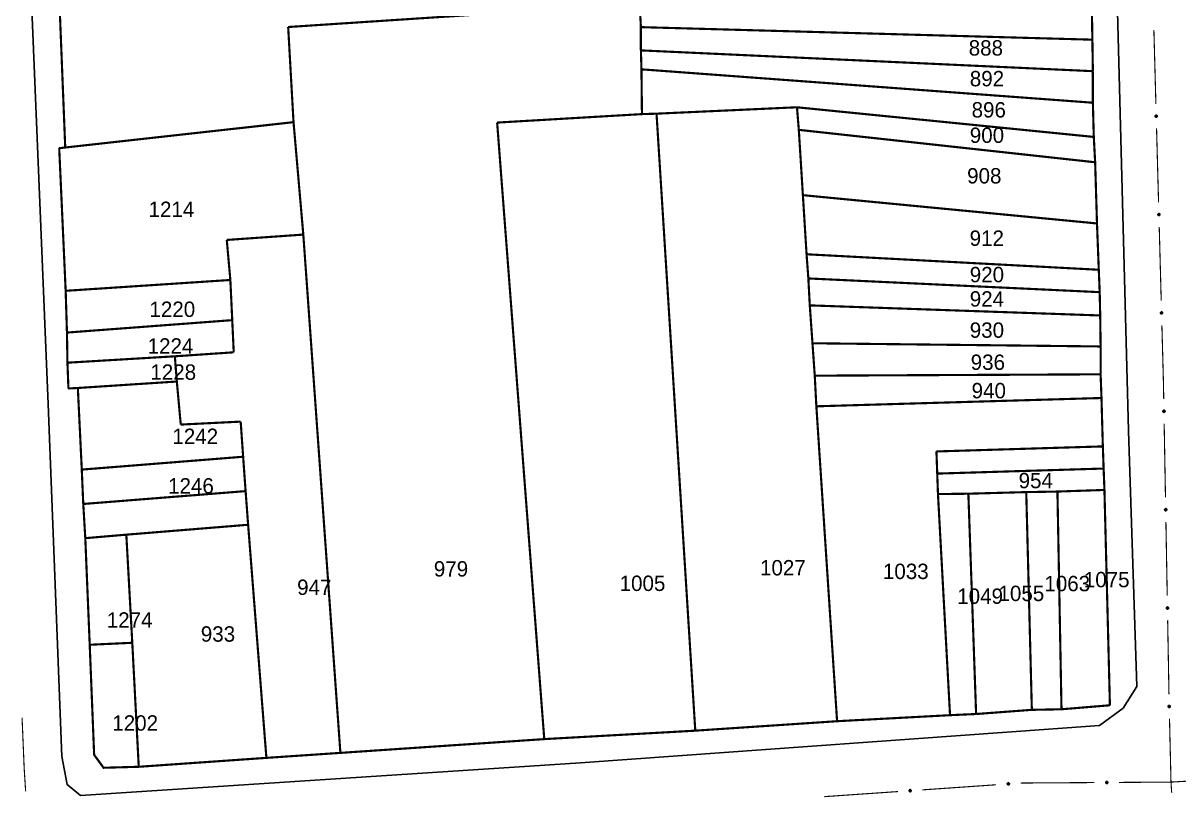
# Model space of a CAD drawing. Extents: x 202481 to 204056, y 4838981 to 4840330.
# Drawn here: x 203113.9 to 203301.8, y 4839533.1 to 4839658.8 of the extents above; entities that cross this region are included whole.
import ezdxf
from ezdxf.enums import TextEntityAlignment as Align

# ---------------------------------------------------------------- set-up
doc = ezdxf.new("R2010")
doc.units = 0
doc.header["$LTSCALE"] = 1.5
doc.header["$MEASUREMENT"] = 0
for name, color, linetype in [('CD_MALHA_LOTES', 7, 'CONTINUOUS'), ('RU-QUADRA', 210, 'CONTINUOUS'), ('SV-EIXO-RUA-PAV', 20, 'CONTINUOUS'), ('SV-RUA-PAVIM', 7, 'CONTINUOUS'), ('Th_NmrPort', 1, 'CONTINUOUS')]:
    doc.layers.add(name, color=color, linetype=linetype)

msp = doc.modelspace()

# ---------------------------------------------------------------- linework, layer by layer
at = {"layer": 'CD_MALHA_LOTES', "linetype": 'Continuous', "const_width": 0.35, "flags": 128}
for points in [[(203120.78, 4839638.56), (203118.79, 4839688.46)], [(203287.62, 4839663.89), (203287.75, 4839656.09)], [(203157.02, 4839658.15), (203214.16, 4839661.91)], [(203214.36, 4839658.13), (203214.16, 4839661.91)], [(203157.89, 4839642.68), (203157.02, 4839658.15)], [(203214.36, 4839654.35), (203214.36, 4839658.13)], [(203214.36, 4839658.13), (203287.75, 4839656.09)], [(203287.75, 4839656.09), (203287.83, 4839650.97)], [(203214.45, 4839651.27), (203214.36, 4839654.35)], [(203287.83, 4839650.97), (203214.36, 4839654.35)], [(203214.53, 4839643.99), (203214.45, 4839651.27)], [(203214.45, 4839651.27), (203287.83, 4839645.84)], [(203287.83, 4839650.97), (203287.83, 4839645.84)], [(203287.83, 4839645.84), (203287.98, 4839640.28)], [(203190.99, 4839642.61), (203214.53, 4839643.99)], [(203216.9, 4839644.06), (203214.53, 4839643.99)], [(203216.9, 4839644.06), (203239.73, 4839645.1)], [(203223.2, 4839543.74), (203216.9, 4839644.06)], [(203240.03, 4839641.43), (203239.73, 4839645.1)], [(203239.73, 4839645.1), (203287.98, 4839640.28)], [(203120.78, 4839638.56), (203157.89, 4839642.68)], [(203159.48, 4839624.4), (203157.89, 4839642.68)], [(203198.65, 4839542.37), (203190.99, 4839642.61)], [(203240.69, 4839630.81), (203240.03, 4839641.43)], [(203240.03, 4839641.43), (203288.2, 4839636.16)], [(203287.98, 4839640.28), (203288.2, 4839636.16)], [(203119.8, 4839638.45), (203120.78, 4839638.56)], [(203120.85, 4839615.26), (203119.8, 4839638.45)], [(203288.2, 4839636.16), (203288.5, 4839626.21)], [(203241.29, 4839621.2), (203240.69, 4839630.81)], [(203240.69, 4839630.81), (203288.5, 4839626.21)], [(203288.5, 4839626.21), (203288.79, 4839618.68)], [(203147.04, 4839623.53), (203159.48, 4839624.4)], [(203147.62, 4839617.02), (203147.04, 4839623.53)], [(203165.51, 4839540.13), (203159.48, 4839624.4)], [(203241.58, 4839617.27), (203241.29, 4839621.2)], [(203241.29, 4839621.2), (203288.79, 4839618.68)], [(203288.79, 4839618.68), (203288.94, 4839615.04)], [(203120.85, 4839615.26), (203147.62, 4839617.02)], [(203147.93, 4839610.49), (203147.62, 4839617.02)], [(203241.81, 4839612.89), (203241.58, 4839617.27)], [(203241.58, 4839617.27), (203288.94, 4839615.04)], [(203121.06, 4839608.47), (203120.85, 4839615.26)], [(203288.94, 4839615.04), (203289.02, 4839611.25)], [(203242.25, 4839606.73), (203241.81, 4839612.89)], [(203241.81, 4839612.89), (203289.02, 4839611.25)], [(203121.06, 4839608.47), (203147.93, 4839610.49)], [(203148.17, 4839605.26), (203147.93, 4839610.49)], [(203289.02, 4839611.25), (203289.09, 4839606.21)], [(203121.14, 4839603.57), (203121.06, 4839608.47)], [(203242.25, 4839606.73), (203289.09, 4839606.21)], [(203242.62, 4839601.46), (203242.25, 4839606.73)], [(203121.14, 4839603.57), (203138.6, 4839604.61)], [(203138.6, 4839604.61), (203148.17, 4839605.26)], [(203138.92, 4839600.51), (203138.6, 4839604.61)], [(203289.09, 4839606.21), (203289.09, 4839601.68)], [(203121.3, 4839599.38), (203121.14, 4839603.57)], [(203242.62, 4839601.46), (203289.09, 4839601.68)], [(203242.88, 4839596.48), (203242.62, 4839601.46)], [(203289.09, 4839601.68), (203289.23, 4839597.83)], [(203122.83, 4839599.46), (203121.3, 4839599.38)], [(203122.83, 4839599.46), (203138.92, 4839600.51)], [(203123.47, 4839586.19), (203122.83, 4839599.46)], [(203139.56, 4839593.51), (203138.92, 4839600.51)], [(203242.88, 4839596.48), (203289.23, 4839597.83)], [(203289.23, 4839597.83), (203289.45, 4839589.96)], [(203246.25, 4839545.28), (203242.88, 4839596.48)], [(203149.3, 4839593.99), (203139.56, 4839593.51)], [(203149.7, 4839588.28), (203149.3, 4839593.99)], [(203262.4, 4839589.14), (203289.45, 4839589.96)], [(203289.45, 4839589.96), (203289.58, 4839586.36)], [(203123.47, 4839586.19), (203149.7, 4839588.28)], [(203150.1, 4839582.69), (203149.7, 4839588.28)], [(203262.53, 4839585.54), (203262.4, 4839589.14)], [(203123.71, 4839580.6), (203123.47, 4839586.19)], [(203262.53, 4839585.54), (203289.58, 4839586.36)], [(203289.58, 4839586.36), (203289.71, 4839582.88)], [(203262.65, 4839582.21), (203262.53, 4839585.54)], [(203123.71, 4839580.6), (203150.1, 4839582.69)], [(203150.51, 4839577.22), (203150.1, 4839582.69)], [(203262.65, 4839582.21), (203267.59, 4839582.27)], [(203264.61, 4839546.26), (203262.65, 4839582.21)], [(203267.59, 4839582.27), (203277, 4839582.53)], [(203268.85, 4839546.45), (203267.59, 4839582.27)], [(203277, 4839582.53), (203282.07, 4839582.62)], [(203277.91, 4839547.13), (203277, 4839582.53)], [(203282.07, 4839582.62), (203289.71, 4839582.88)], [(203282.73, 4839547.22), (203282.07, 4839582.62)], [(203289.71, 4839582.88), (203290.6, 4839547.87)], [(203124.04, 4839575.04), (203123.71, 4839580.6)], [(203130.71, 4839575.61), (203150.51, 4839577.22)], [(203153.48, 4839539.32), (203150.51, 4839577.22)], [(203124.04, 4839575.04), (203130.71, 4839575.61)], [(203124.76, 4839557.71), (203124.04, 4839575.04)], [(203131.68, 4839558.03), (203130.71, 4839575.61)], [(203124.76, 4839557.71), (203131.68, 4839558.03)], [(203132.73, 4839537.87), (203127.01, 4839537.71), (203125.48, 4839539.81), (203124.76, 4839557.71)], [(203132.73, 4839537.87), (203131.68, 4839558.03)], [(203264.61, 4839546.26), (203246.25, 4839545.28)], [(203268.85, 4839546.45), (203264.61, 4839546.26)], [(203277.91, 4839547.13), (203268.85, 4839546.45)], [(203282.73, 4839547.22), (203277.91, 4839547.13)], [(203290.6, 4839547.87), (203282.73, 4839547.22)], [(203246.25, 4839545.28), (203223.2, 4839543.74)], [(203223.2, 4839543.74), (203198.65, 4839542.37)], [(203198.65, 4839542.37), (203165.51, 4839540.13)], [(203153.48, 4839539.32), (203132.73, 4839537.87)], [(203165.51, 4839540.13), (203153.48, 4839539.32)]]:
    msp.add_lwpolyline(points, dxfattribs=at)
at = {"layer": 'RU-QUADRA', "linetype": 'Continuous', "const_width": 0.18, "flags": 128}
msp.add_lwpolyline([(203287.62, 4839663.89), (203287.75, 4839656.09), (203287.83, 4839650.97), (203287.83, 4839645.84), (203287.98, 4839640.28), (203288.2, 4839636.16), (203288.5, 4839626.21), (203288.79, 4839618.68), (203288.94, 4839615.04), (203289.02, 4839611.25), (203289.09, 4839606.21), (203289.09, 4839601.68), (203289.45, 4839589.96), (203289.58, 4839586.36), (203289.71, 4839582.88), (203290.6, 4839547.87), (203282.73, 4839547.22), (203277.91, 4839547.13), (203268.85, 4839546.45), (203264.61, 4839546.26), (203246.25, 4839545.28), (203223.2, 4839543.74), (203198.65, 4839542.37), (203165.51, 4839540.13), (203153.48, 4839539.32), (203132.73, 4839537.87), (203127.01, 4839537.71), (203125.48, 4839539.81), (203124.76, 4839557.71), (203124.04, 4839575.04), (203123.71, 4839580.6), (203123.47, 4839586.19), (203122.83, 4839599.46), (203121.3, 4839599.38), (203121.14, 4839603.57), (203121.06, 4839608.47), (203120.85, 4839615.26), (203119.8, 4839638.45), (203120.78, 4839638.56), (203118.79, 4839688.46)], dxfattribs=at)
at = {"layer": 'SV-EIXO-RUA-PAV', "const_width": 0.18}
for points in [[(203297.749789, 4839657.64674), (203298.07485, 4839645.651144)], [(203298.183204, 4839641.652611), (203298.508266, 4839629.657015)], [(203298.61662, 4839625.658483), (203298.941681, 4839613.662886)], [(203299.050035, 4839609.664354), (203299.293831, 4839600.667657)], [(203299.293831, 4839600.667657), (203299.3, 4839600.44)], [(203299.3, 4839600.44), (203299.349201, 4839597.668177)], [(203299.420191, 4839593.668807), (203299.633161, 4839581.670697)], [(203299.704152, 4839577.671327), (203299.917122, 4839565.673217)], [(203299.988112, 4839561.673847), (203300.201083, 4839549.675737)], [(203113.763965, 4839545.860163), (203114.095999, 4839537.867057)], [(203300.288732, 4839545.67671), (203300.522983, 4839535.679454)], [(203114.095999, 4839537.867057), (203114.11, 4839537.53)], [(203114.11, 4839537.53), (203114.345153, 4839533.874904)], [(203276.089687, 4839535.220299), (203276.23, 4839535.23)], [(203276.23, 4839535.23), (203288.089126, 4839535.303212)], [(203292.08905, 4839535.327906), (203300.088897, 4839535.377293)], [(203300.088897, 4839535.377293), (203300.53, 4839535.38)], [(203300.522983, 4839535.679454), (203300.53, 4839535.38)], [(203300.53, 4839535.38), (203304.083091, 4839535.583063)], [(203300.53, 4839535.38), (203300.637972, 4839533.682968)], [(203244.165918, 4839533.012819), (203256.137331, 4839533.840624)], [(203260.127802, 4839534.116559), (203272.099216, 4839534.944364)]]:
    msp.add_lwpolyline(points, dxfattribs=at)
at = {"layer": 'SV-EIXO-RUA-PAV'}
for points in [[(203298.235175, 4839643.798487), (203298.271156, 4839643.76536), (203298.295305, 4839643.729531), (203298.306846, 4839643.69385), (203298.308823, 4839643.659661), (203298.306906, 4839643.624456), (203298.297142, 4839643.589389), (203298.277684, 4839643.552869), (203298.244706, 4839643.516542), (203298.206377, 4839643.494215), (203298.172002, 4839643.481029), (203298.13647, 4839643.476915), (203298.102302, 4839643.479351), (203298.066211, 4839643.490697), (203298.029394, 4839643.510777), (203297.993668, 4839643.544822), (203297.970234, 4839643.58011), (203297.959977, 4839643.614915), (203297.956067, 4839643.650662), (203297.958455, 4839643.68658), (203297.968238, 4839643.720948), (203297.988522, 4839643.757981), (203298.022592, 4839643.792797), (203298.05752, 4839643.816571), (203298.092172, 4839643.827314), (203298.127452, 4839643.830371), (203298.162786, 4839643.828877), (203298.198445, 4839643.82053), (203298.235175, 4839643.798487)], [(203298.668591, 4839627.804359), (203298.704571, 4839627.771231), (203298.728721, 4839627.735402), (203298.740261, 4839627.699722), (203298.742238, 4839627.665533), (203298.740321, 4839627.630328), (203298.730558, 4839627.59526), (203298.7111, 4839627.55874), (203298.678122, 4839627.522413), (203298.639792, 4839627.500087), (203298.605417, 4839627.486901), (203298.569885, 4839627.482787), (203298.535717, 4839627.485222), (203298.499626, 4839627.496569), (203298.462809, 4839627.516649), (203298.427083, 4839627.550693), (203298.403649, 4839627.585982), (203298.393392, 4839627.620786), (203298.389483, 4839627.656534), (203298.391871, 4839627.692452), (203298.401653, 4839627.726819), (203298.421937, 4839627.763852), (203298.456007, 4839627.798668), (203298.490936, 4839627.822443), (203298.525587, 4839627.833185), (203298.560867, 4839627.836242), (203298.596201, 4839627.834749), (203298.63186, 4839627.826402), (203298.668591, 4839627.804359)], [(203299.102006, 4839611.81023), (203299.137987, 4839611.777102), (203299.162136, 4839611.741273), (203299.173677, 4839611.705593), (203299.175654, 4839611.671404), (203299.173736, 4839611.636199), (203299.163973, 4839611.601132), (203299.144515, 4839611.564611), (203299.111537, 4839611.528285), (203299.073208, 4839611.505958), (203299.038832, 4839611.492772), (203299.003301, 4839611.488658), (203298.969132, 4839611.491093), (203298.933041, 4839611.50244), (203298.896224, 4839611.52252), (203298.860499, 4839611.556565), (203298.837064, 4839611.591853), (203298.826808, 4839611.626658), (203298.822898, 4839611.662405), (203298.825286, 4839611.698323), (203298.835068, 4839611.732691), (203298.855353, 4839611.769724), (203298.889422, 4839611.804539), (203298.924351, 4839611.828314), (203298.959003, 4839611.839057), (203298.994283, 4839611.842114), (203299.029616, 4839611.84062), (203299.065275, 4839611.832273), (203299.102006, 4839611.81023)], [(203299.492209, 4839595.814104), (203299.527879, 4839595.780641), (203299.551692, 4839595.744588), (203299.562899, 4839595.708801), (203299.564556, 4839595.674596), (203299.562311, 4839595.63941), (203299.55222, 4839595.604436), (203299.532421, 4839595.568098), (203299.499105, 4839595.532081), (203299.460569, 4839595.510114), (203299.426072, 4839595.49725), (203299.390504, 4839595.493468), (203299.356359, 4839595.496222), (203299.320376, 4839595.507906), (203299.283748, 4839595.528329), (203299.248342, 4839595.562706), (203299.225239, 4839595.598211), (203299.215308, 4839595.633111), (203299.211732, 4839595.668893), (203299.214455, 4839595.704787), (203299.224559, 4839595.739062), (203299.245188, 4839595.775903), (203299.279581, 4839595.810399), (203299.314731, 4839595.833847), (203299.349481, 4839595.844265), (203299.384788, 4839595.846992), (203299.420106, 4839595.845169), (203299.455686, 4839595.836489), (203299.492209, 4839595.814104)], [(203299.77617, 4839579.816624), (203299.811839, 4839579.783161), (203299.835653, 4839579.747108), (203299.84686, 4839579.711321), (203299.848517, 4839579.677116), (203299.846271, 4839579.64193), (203299.83618, 4839579.606956), (203299.816382, 4839579.570618), (203299.783066, 4839579.534601), (203299.74453, 4839579.512634), (203299.710033, 4839579.49977), (203299.674464, 4839579.495988), (203299.64032, 4839579.498742), (203299.604337, 4839579.510426), (203299.567709, 4839579.530849), (203299.532303, 4839579.565226), (203299.509199, 4839579.600731), (203299.499268, 4839579.635631), (203299.495693, 4839579.671413), (203299.498416, 4839579.707307), (203299.508519, 4839579.741582), (203299.529149, 4839579.778423), (203299.563542, 4839579.812919), (203299.598691, 4839579.836367), (203299.633442, 4839579.846785), (203299.668749, 4839579.849512), (203299.704067, 4839579.847689), (203299.739647, 4839579.839009), (203299.77617, 4839579.816624)], [(203300.06013, 4839563.819143), (203300.0958, 4839563.785681), (203300.119614, 4839563.749628), (203300.13082, 4839563.713841), (203300.132478, 4839563.679636), (203300.130232, 4839563.64445), (203300.120141, 4839563.609476), (203300.100343, 4839563.573138), (203300.067027, 4839563.537121), (203300.028491, 4839563.515154), (203299.993993, 4839563.50229), (203299.958425, 4839563.498508), (203299.924281, 4839563.501262), (203299.888298, 4839563.512946), (203299.851669, 4839563.533369), (203299.816264, 4839563.567746), (203299.79316, 4839563.603251), (203299.783229, 4839563.638151), (203299.779653, 4839563.673933), (203299.782377, 4839563.709827), (203299.79248, 4839563.744102), (203299.813109, 4839563.780943), (203299.847503, 4839563.815439), (203299.882652, 4839563.838887), (203299.917403, 4839563.849305), (203299.95271, 4839563.852032), (203299.988028, 4839563.850209), (203300.023607, 4839563.841529), (203300.06013, 4839563.819143)], [(203300.348566, 4839547.822381), (203300.384425, 4839547.789122), (203300.408443, 4839547.753205), (203300.419853, 4839547.717482), (203300.421704, 4839547.683286), (203300.419658, 4839547.648088), (203300.409766, 4839547.613057), (203300.390175, 4839547.576608), (203300.357064, 4839547.540403), (203300.318653, 4839547.518217), (203300.284229, 4839547.505157), (203300.248683, 4839547.501173), (203300.214523, 4839547.503733), (203300.178475, 4839547.515212), (203300.141731, 4839547.535427), (203300.106131, 4839547.569602), (203300.082826, 4839547.604976), (203300.072697, 4839547.639819), (203300.068918, 4839547.67558), (203300.071438, 4839547.711489), (203300.081346, 4839547.74582), (203300.101766, 4839547.782779), (203300.135963, 4839547.817469), (203300.170978, 4839547.841116), (203300.205669, 4839547.851732), (203300.24096, 4839547.854659), (203300.276288, 4839547.853036), (203300.311916, 4839547.844558), (203300.348566, 4839547.822381)], [(203273.943519, 4839535.182238), (203273.975109, 4839535.219576), (203274.009894, 4839535.245207), (203274.045059, 4839535.258234), (203274.079135, 4839535.261643), (203274.114389, 4839535.261203), (203274.149835, 4839535.252919), (203274.187139, 4839535.23501), (203274.224817, 4839535.203584), (203274.248731, 4839535.166225), (203274.263347, 4839535.132432), (203274.268947, 4839535.097105), (203274.267947, 4839535.062864), (203274.258124, 4839535.026329), (203274.239605, 4839534.988702), (203274.207089, 4839534.951581), (203274.172814, 4839534.926687), (203274.13847, 4839534.91498), (203274.102918, 4839534.909575), (203274.066932, 4839534.910454), (203274.032184, 4839534.918787), (203273.994333, 4839534.9375), (203273.95812, 4839534.97008), (203273.932901, 4839535.003981), (203273.920715, 4839535.038152), (203273.916181, 4839535.073273), (203273.916191, 4839535.108638), (203273.923036, 4839535.144615), (203273.943519, 4839535.182238)], [(203289.94473, 4839535.424751), (203289.978603, 4839535.46003), (203290.01493, 4839535.483425), (203290.050844, 4839535.494217), (203290.085066, 4839535.495478), (203290.120224, 4839535.492825), (203290.155079, 4839535.48233), (203290.191184, 4839535.462113), (203290.226813, 4839535.428382), (203290.248333, 4839535.389594), (203290.260797, 4839535.35495), (203290.264167, 4839535.319341), (203290.261018, 4839535.28523), (203290.248919, 4839535.249385), (203290.228073, 4839535.212996), (203290.193289, 4839535.17799), (203290.157518, 4839535.155299), (203290.122506, 4839535.145773), (203290.086685, 4839535.142612), (203290.050825, 4839535.14575), (203290.016669, 4839535.15625), (203289.980069, 4839535.177304), (203289.945973, 4839535.212094), (203289.922934, 4839535.247513), (203289.912919, 4839535.282381), (203289.910601, 4839535.317718), (203289.912833, 4839535.353012), (203289.921924, 4839535.388489), (203289.94473, 4839535.424751)], [(203257.981635, 4839534.078498), (203258.013224, 4839534.115836), (203258.048009, 4839534.141467), (203258.083174, 4839534.154494), (203258.11725, 4839534.157903), (203258.152504, 4839534.157464), (203258.18795, 4839534.149179), (203258.225255, 4839534.13127), (203258.262932, 4839534.099844), (203258.286846, 4839534.062485), (203258.301462, 4839534.028693), (203258.307063, 4839533.993365), (203258.306062, 4839533.959124), (203258.296239, 4839533.922589), (203258.277721, 4839533.884962), (203258.245204, 4839533.847841), (203258.21093, 4839533.822947), (203258.176586, 4839533.81124), (203258.141034, 4839533.805835), (203258.105047, 4839533.806714), (203258.0703, 4839533.815047), (203258.032449, 4839533.833761), (203257.996235, 4839533.86634), (203257.971016, 4839533.900241), (203257.95883, 4839533.934412), (203257.954296, 4839533.969533), (203257.954307, 4839534.004898), (203257.961151, 4839534.040876), (203257.981635, 4839534.078498)]]:
    msp.add_lwpolyline(points, close=True, dxfattribs=at)
for points in [[(203297.958455, 4839643.68658), (203297.970234, 4839643.58011)], [(203297.964099, 4839643.699443), (203297.981288, 4839643.568866)], [(203297.968238, 4839643.720948), (203297.993668, 4839643.544822)], [(203297.980908, 4839643.734024), (203298.010857, 4839643.535542)], [(203297.988522, 4839643.757981), (203298.029394, 4839643.510777)], [(203298.00719, 4839643.771592), (203298.047208, 4839643.503767)], [(203298.022592, 4839643.792797), (203298.066211, 4839643.490697)], [(203298.039113, 4839643.802487), (203298.083079, 4839643.489723)], [(203298.05752, 4839643.816571), (203298.102302, 4839643.479351)], [(203298.074171, 4839643.818453), (203298.118803, 4839643.481136)], [(203298.092172, 4839643.827314), (203298.13647, 4839643.476915)], [(203298.109451, 4839643.826234), (203298.151576, 4839643.480659)], [(203298.127452, 4839643.830371), (203298.172002, 4839643.481029)], [(203298.146317, 4839643.825868), (203298.190837, 4839643.492643)], [(203298.162786, 4839643.828877), (203298.206377, 4839643.494215)], [(203298.180602, 4839643.819972), (203298.225858, 4839643.509973)], [(203298.198445, 4839643.82053), (203298.244706, 4839643.516542)], [(203298.215035, 4839643.80862), (203298.259219, 4839643.538177)], [(203298.235175, 4839643.798487), (203298.277684, 4839643.552869)], [(203298.254041, 4839643.779646), (203298.286792, 4839643.57851)], [(203298.271156, 4839643.76536), (203298.297142, 4839643.589389)], [(203298.285011, 4839643.744995), (203298.300798, 4839643.615745)], [(203298.295305, 4839643.729531), (203298.306906, 4839643.624456)], [(203298.391871, 4839627.692452), (203298.403649, 4839627.585982)], [(203298.397515, 4839627.705314), (203298.414703, 4839627.574738)], [(203298.401653, 4839627.726819), (203298.427083, 4839627.550693)], [(203298.414323, 4839627.739895), (203298.444272, 4839627.541413)], [(203298.421937, 4839627.763852), (203298.462809, 4839627.516649)], [(203298.440605, 4839627.777463), (203298.480624, 4839627.509638)], [(203298.456007, 4839627.798668), (203298.499626, 4839627.496569)], [(203298.472529, 4839627.808359), (203298.516495, 4839627.495595)], [(203298.490936, 4839627.822443), (203298.535717, 4839627.485222)], [(203298.507587, 4839627.824324), (203298.552218, 4839627.487008)], [(203298.525587, 4839627.833185), (203298.569885, 4839627.482787)], [(203298.542866, 4839627.832105), (203298.584991, 4839627.486531)], [(203298.560867, 4839627.836242), (203298.605417, 4839627.486901)], [(203298.579732, 4839627.831739), (203298.624252, 4839627.498515)], [(203298.596201, 4839627.834749), (203298.639792, 4839627.500087)], [(203298.614017, 4839627.825843), (203298.659273, 4839627.515844)], [(203298.63186, 4839627.826402), (203298.678122, 4839627.522413)], [(203298.648451, 4839627.814491), (203298.692635, 4839627.544049)], [(203298.668591, 4839627.804359), (203298.7111, 4839627.55874)], [(203298.687456, 4839627.785517), (203298.720207, 4839627.584381)], [(203298.704571, 4839627.771231), (203298.730558, 4839627.59526)], [(203298.718426, 4839627.750866), (203298.734213, 4839627.621617)], [(203298.728721, 4839627.735402), (203298.740321, 4839627.630328)], [(203298.825286, 4839611.698323), (203298.837064, 4839611.591853)], [(203298.83093, 4839611.711186), (203298.848119, 4839611.580609)], [(203298.835068, 4839611.732691), (203298.860499, 4839611.556565)], [(203298.847738, 4839611.745767), (203298.877687, 4839611.547285)], [(203298.855353, 4839611.769724), (203298.896224, 4839611.52252)], [(203298.874021, 4839611.783335), (203298.914039, 4839611.515509)], [(203298.889422, 4839611.804539), (203298.933041, 4839611.50244)], [(203298.905944, 4839611.81423), (203298.94991, 4839611.501466)], [(203298.924351, 4839611.828314), (203298.969132, 4839611.491093)], [(203298.941002, 4839611.830195), (203298.985633, 4839611.492879)], [(203298.959003, 4839611.839057), (203299.003301, 4839611.488658)], [(203298.976282, 4839611.837976), (203299.018407, 4839611.492402)], [(203298.994283, 4839611.842114), (203299.038832, 4839611.492772)], [(203299.013147, 4839611.83761), (203299.057668, 4839611.504386)], [(203299.029616, 4839611.84062), (203299.073208, 4839611.505958)], [(203299.047433, 4839611.831714), (203299.092689, 4839611.521715)], [(203299.065275, 4839611.832273), (203299.111537, 4839611.528285)], [(203299.081866, 4839611.820362), (203299.12605, 4839611.54992)], [(203299.102006, 4839611.81023), (203299.144515, 4839611.564611)], [(203299.120872, 4839611.791389), (203299.153622, 4839611.590253)], [(203299.137987, 4839611.777102), (203299.163973, 4839611.601132)], [(203299.151841, 4839611.756737), (203299.167629, 4839611.627488)], [(203299.162136, 4839611.741273), (203299.173736, 4839611.636199)], [(203299.214455, 4839595.704787), (203299.225239, 4839595.598211)], [(203299.22022, 4839595.717596), (203299.236187, 4839595.586865)], [(203299.224559, 4839595.739062), (203299.248342, 4839595.562706)], [(203299.23735, 4839595.752019), (203299.265443, 4839595.553266)], [(203299.245188, 4839595.775903), (203299.283748, 4839595.528329)], [(203299.263982, 4839595.789339), (203299.301497, 4839595.521152)], [(203299.279581, 4839595.810399), (203299.320376, 4839595.507906)], [(203299.296193, 4839595.819935), (203299.337235, 4839595.506774)], [(203299.314731, 4839595.833847), (203299.356359, 4839595.496222)], [(203299.331399, 4839595.835572), (203299.372876, 4839595.497854)], [(203299.349481, 4839595.844265), (203299.390504, 4839595.493468)], [(203299.36675, 4839595.843024), (203299.405644, 4839595.497071)], [(203299.384788, 4839595.846992), (203299.426072, 4839595.49725)], [(203299.40361, 4839595.842313), (203299.445015, 4839595.508687)], [(203299.420106, 4839595.845169), (203299.460569, 4839595.510114)], [(203299.437839, 4839595.836097), (203299.480197, 4839595.525689)], [(203299.455686, 4839595.836489), (203299.499105, 4839595.532081)], [(203299.472164, 4839595.824424), (203299.51382, 4839595.55358)], [(203299.492209, 4839595.814104), (203299.532421, 4839595.568098)], [(203299.510898, 4839595.795087), (203299.541768, 4839595.593654)], [(203299.527879, 4839595.780641), (203299.55222, 4839595.604436)], [(203299.541542, 4839595.760148), (203299.556122, 4839595.630756)], [(203299.551692, 4839595.744588), (203299.562311, 4839595.63941)], [(203299.498416, 4839579.707307), (203299.509199, 4839579.600731)], [(203299.50418, 4839579.720116), (203299.520148, 4839579.589385)], [(203299.508519, 4839579.741582), (203299.532303, 4839579.565226)], [(203299.521311, 4839579.754539), (203299.549404, 4839579.555786)], [(203299.529149, 4839579.778423), (203299.567709, 4839579.530849)], [(203299.547943, 4839579.791859), (203299.585457, 4839579.523672)], [(203299.563542, 4839579.812919), (203299.604337, 4839579.510426)], [(203299.580154, 4839579.822455), (203299.621196, 4839579.509294)], [(203299.598691, 4839579.836367), (203299.64032, 4839579.498742)], [(203299.615359, 4839579.838092), (203299.656837, 4839579.500374)], [(203299.633442, 4839579.846785), (203299.674464, 4839579.495988)], [(203299.65071, 4839579.845544), (203299.689605, 4839579.499591)], [(203299.668749, 4839579.849512), (203299.710033, 4839579.49977)], [(203299.687571, 4839579.844833), (203299.728976, 4839579.511207)], [(203299.704067, 4839579.847689), (203299.74453, 4839579.512634)], [(203299.7218, 4839579.838617), (203299.764157, 4839579.528209)], [(203299.739647, 4839579.839009), (203299.783066, 4839579.534601)], [(203299.756125, 4839579.826944), (203299.797781, 4839579.5561)], [(203299.77617, 4839579.816624), (203299.816382, 4839579.570618)], [(203299.794859, 4839579.797607), (203299.825729, 4839579.596174)], [(203299.811839, 4839579.783161), (203299.83618, 4839579.606956)], [(203299.825503, 4839579.762668), (203299.840082, 4839579.633276)], [(203299.835653, 4839579.747108), (203299.846271, 4839579.64193)], [(203299.782377, 4839563.709827), (203299.79316, 4839563.603251)], [(203299.788141, 4839563.722636), (203299.804109, 4839563.591905)], [(203299.79248, 4839563.744102), (203299.816264, 4839563.567746)], [(203299.805271, 4839563.757059), (203299.833365, 4839563.558306)], [(203299.813109, 4839563.780943), (203299.851669, 4839563.533369)], [(203299.831904, 4839563.794379), (203299.869418, 4839563.526192)], [(203299.847503, 4839563.815439), (203299.888298, 4839563.512946)], [(203299.864114, 4839563.824975), (203299.905156, 4839563.511814)], [(203299.882652, 4839563.838887), (203299.924281, 4839563.501262)], [(203299.89932, 4839563.840612), (203299.940798, 4839563.502894)], [(203299.917403, 4839563.849305), (203299.958425, 4839563.498508)], [(203299.934671, 4839563.848064), (203299.973565, 4839563.502111)], [(203299.95271, 4839563.852032), (203299.993993, 4839563.50229)], [(203299.971531, 4839563.847353), (203300.012937, 4839563.513727)], [(203299.988028, 4839563.850209), (203300.028491, 4839563.515154)], [(203300.00576, 4839563.841137), (203300.048118, 4839563.530729)], [(203300.023607, 4839563.841529), (203300.067027, 4839563.537121)], [(203300.040086, 4839563.829464), (203300.081741, 4839563.55862)], [(203300.06013, 4839563.819143), (203300.100343, 4839563.573138)], [(203300.078819, 4839563.800127), (203300.109689, 4839563.598694)], [(203300.0958, 4839563.785681), (203300.120141, 4839563.609476)], [(203300.109464, 4839563.765188), (203300.124043, 4839563.635796)], [(203300.119614, 4839563.749628), (203300.130232, 4839563.64445)], [(203300.071438, 4839547.711489), (203300.082826, 4839547.604976)], [(203300.077129, 4839547.724331), (203300.093839, 4839547.593692)], [(203300.081346, 4839547.74582), (203300.106131, 4839547.569602)], [(203300.094064, 4839547.75885), (203300.123285, 4839547.56026)], [(203300.101766, 4839547.782779), (203300.141731, 4839547.535427)], [(203300.120484, 4839547.796321), (203300.15952, 4839547.528351)], [(203300.135963, 4839547.817469), (203300.178475, 4839547.515212)], [(203300.15252, 4839547.8271), (203300.195339, 4839547.514177)], [(203300.170978, 4839547.841116), (203300.214523, 4839547.503733)], [(203300.187636, 4839547.842936), (203300.231031, 4839547.505459)], [(203300.205669, 4839547.851732), (203300.248683, 4839547.501173)], [(203300.222944, 4839547.850588), (203300.263803, 4839547.504862)], [(203300.24096, 4839547.854659), (203300.284229, 4839547.505157)], [(203300.259808, 4839547.850087), (203300.303107, 4839547.516702)], [(203300.276288, 4839547.853036), (203300.318653, 4839547.518217)], [(203300.294072, 4839547.844065), (203300.338191, 4839547.533903)], [(203300.311916, 4839547.844558), (203300.357064, 4839547.540403)], [(203300.328463, 4839547.832587), (203300.371656, 4839547.561985)], [(203300.348566, 4839547.822381), (203300.390175, 4839547.576608)], [(203300.367362, 4839547.803471), (203300.399376, 4839547.602216)], [(203300.384425, 4839547.789122), (203300.409766, 4839547.613057)], [(203300.398205, 4839547.768706), (203300.413519, 4839547.6394)], [(203300.408443, 4839547.753205), (203300.419658, 4839547.648088)], [(203273.916181, 4839535.073273), (203274.263347, 4839535.132432)], [(203273.916191, 4839535.108638), (203274.248731, 4839535.166225)], [(203273.919889, 4839535.092309), (203274.250953, 4839535.150764)], [(203273.923036, 4839535.144615), (203274.224817, 4839535.203584)], [(203273.924342, 4839535.126812), (203274.232171, 4839535.185028)], [(203273.93424, 4839535.161691), (203274.202592, 4839535.217177)], [(203273.943519, 4839535.182238), (203274.187139, 4839535.23501)], [(203273.961553, 4839535.201877), (203274.161138, 4839535.243034)], [(203273.975109, 4839535.219576), (203274.149835, 4839535.252919)], [(203273.994875, 4839535.234273), (203274.123349, 4839535.255466)], [(203274.009894, 4839535.245207), (203274.114389, 4839535.261203)], [(203289.910601, 4839535.317718), (203290.260797, 4839535.35495)], [(203289.912833, 4839535.353012), (203290.248333, 4839535.389594)], [(203289.912919, 4839535.282381), (203290.264167, 4839535.319341)], [(203289.91436, 4839535.299634), (203290.26074, 4839535.334522)], [(203289.915497, 4839535.336484), (203290.24958, 4839535.374025)], [(203289.921402, 4839535.264199), (203290.259578, 4839535.301765)], [(203289.921924, 4839535.388489), (203290.226813, 4839535.428382)], [(203289.922109, 4839535.370639), (203290.232987, 4839535.409401)], [(203289.922934, 4839535.247513), (203290.261018, 4839535.28523)], [(203289.934179, 4839535.404827), (203290.205486, 4839535.443344)], [(203289.93663, 4839535.228815), (203290.250245, 4839535.26623)], [(203289.94473, 4839535.424751), (203290.191184, 4839535.462113)], [(203289.945973, 4839535.212094), (203290.248919, 4839535.249385)], [(203289.963962, 4839535.443218), (203290.165739, 4839535.471755)], [(203289.966851, 4839535.196253), (203290.235455, 4839535.23066)], [(203289.978603, 4839535.46003), (203290.155079, 4839535.48233)], [(203289.980069, 4839535.177304), (203290.228073, 4839535.212996)], [(203289.999254, 4839535.473456), (203290.128805, 4839535.486537)], [(203290.003861, 4839535.16919), (203290.202926, 4839535.194981)], [(203290.01493, 4839535.483425), (203290.120224, 4839535.492825)], [(203290.016669, 4839535.15625), (203290.193289, 4839535.17799)], [(203290.038083, 4839535.151662), (203290.16899, 4839535.166116)], [(203290.050825, 4839535.14575), (203290.157518, 4839535.155299)], [(203257.954296, 4839533.969533), (203258.301462, 4839534.028693)], [(203257.954307, 4839534.004898), (203258.286846, 4839534.062485)], [(203257.958004, 4839533.988569), (203258.289069, 4839534.047024)], [(203257.95883, 4839533.934412), (203258.307063, 4839533.993365)], [(203257.959185, 4839533.951721), (203258.302689, 4839534.008301)], [(203257.961151, 4839534.040876), (203258.262932, 4839534.099844)], [(203257.962458, 4839534.023072), (203258.270286, 4839534.081288)], [(203257.968438, 4839533.916799), (203258.303586, 4839533.975536)], [(203257.971016, 4839533.900241), (203258.306062, 4839533.959124)], [(203257.972356, 4839534.057951), (203258.240707, 4839534.113437)], [(203257.981635, 4839534.078498), (203258.225255, 4839534.13127)], [(203257.98586, 4839533.882441), (203258.296505, 4839533.939484)], [(203257.996235, 4839533.86634), (203258.296239, 4839533.922589)], [(203257.999668, 4839534.098137), (203258.199254, 4839534.139294)], [(203258.013224, 4839534.115836), (203258.18795, 4839534.149179)], [(203258.018067, 4839533.851841), (203258.283978, 4839533.903055)], [(203258.032449, 4839533.833761), (203258.277721, 4839533.884962)], [(203258.03299, 4839534.130533), (203258.161464, 4839534.151727)], [(203258.048009, 4839534.141467), (203258.152504, 4839534.157464)], [(203258.056704, 4839533.827157), (203258.253755, 4839533.865403)], [(203258.0703, 4839533.815047), (203258.245204, 4839533.847841)], [(203258.091959, 4839533.811814), (203258.2217, 4839533.834463)], [(203258.105047, 4839533.806714), (203258.21093, 4839533.822947)], [(203273.920715, 4839535.038152), (203274.268947, 4839535.097105)], [(203273.921069, 4839535.055461), (203274.264573, 4839535.11204)], [(203273.930323, 4839535.020539), (203274.265471, 4839535.079276)], [(203273.932901, 4839535.003981), (203274.267947, 4839535.062864)], [(203273.947744, 4839534.986181), (203274.25839, 4839535.043224)], [(203273.95812, 4839534.97008), (203274.258124, 4839535.026329)], [(203273.979951, 4839534.955581), (203274.245863, 4839535.006795)], [(203273.994333, 4839534.9375), (203274.239605, 4839534.988702)], [(203274.018588, 4839534.930897), (203274.21564, 4839534.969143)], [(203274.032184, 4839534.918787), (203274.207089, 4839534.951581)], [(203274.053844, 4839534.915554), (203274.183585, 4839534.938203)], [(203274.066932, 4839534.910454), (203274.172814, 4839534.926687)]]:
    msp.add_lwpolyline(points, dxfattribs=at)
at = {"layer": 'SV-RUA-PAVIM', "linetype": 'Continuous'}
msp.add_polyline3d([(203291.65, 4839666.93, 11.37), (203293.63, 4839592.51, 11.95), (203294.97, 4839550.91, 12.95), (203292.73, 4839547.41, 12.77), (203288.9, 4839544.59, 12.77), (203204.53, 4839538.5, 12.14), (203123.27, 4839533.22, 12.13), (203121.08, 4839534.97, 12.13), (203121.07, 4839534.97, 12.13), (203120.21, 4839539.52, 12.1), (203118.03, 4839596.84, 10.64), (203114.7, 4839676.84, 8.03)], dxfattribs=at)

# ---------------------------------------------------------------- texts
at = {"layer": 'Th_NmrPort', "color": 1}
for s, p in [('888', (203267.646667, 4839654.76)), ('892', (203267.822821, 4839649.758785)), ('896', (203268.117474, 4839644.687024)), ('900', (203267.822757, 4839640.55757)), ('908', (203267.39, 4839633.96)), ('1214', (203134.326667, 4839628.51)), ('912', (203267.796667, 4839623.82)), ('920', (203267.817601, 4839617.899332)), ('924', (203267.817601, 4839613.939332)), ('1220', (203134.466667, 4839612.26)), ('930', (203267.817601, 4839608.869332)), ('1224', (203134.176667, 4839606.29)), ('936', (203267.967601, 4839603.649332)), ('1228', (203134.616667, 4839602.04)), ('940', (203268.117601, 4839599.029332)), ('1242', (203138.196667, 4839591.6)), ('1246', (203137.5, 4839583.55)), ('954', (203275.760958, 4839584.409999)), ('979', (203180.7, 4839570.05)), ('1027', (203233.72, 4839570.233333)), ('1033', (203253.7, 4839569.643333)), ('1005', (203210.9, 4839567.703333)), ('1063', (203279.95, 4839567.66)), ('1075', (203286.36, 4839568.303333)), ('947', (203158.48, 4839567.06)), ('1055', (203272.49, 4839566.063333)), ('1049', (203265.78, 4839565.613333)), ('1274', (203127.53, 4839561.733333)), ('933', (203142.82, 4839559.46)), ('1202', (203128.43, 4839544.99))]:
    msp.add_text(s, height=2.5, dxfattribs=at).set_placement(p, align=Align.MIDDLE_LEFT)

doc.saveas('drawing.dxf')
